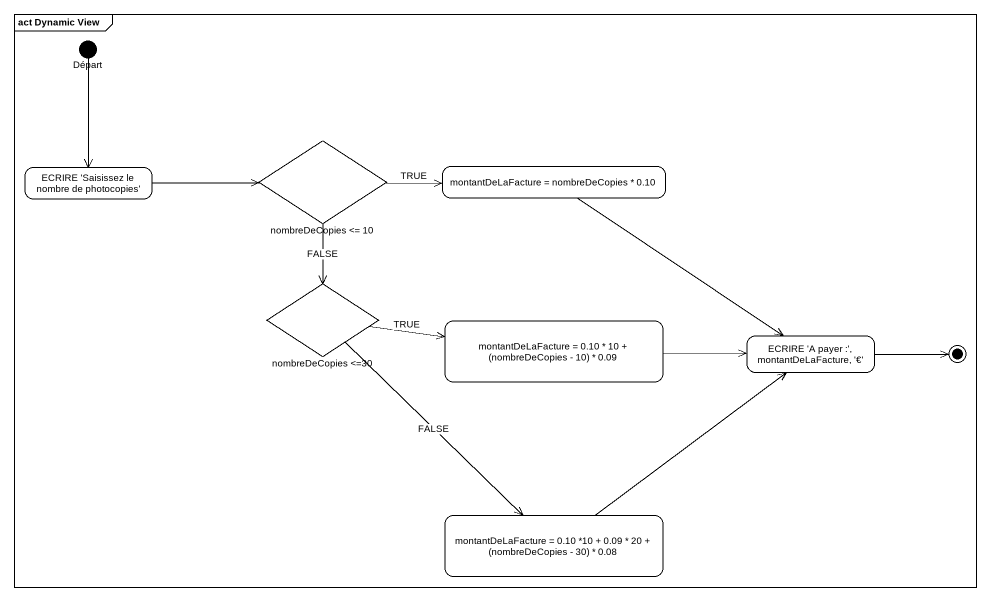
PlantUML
@startuml
mainframe act Dynamic View
hide empty description
state Départ <<start>>
state "nombreDeCopies <= 10" as nombreDeCopies_10 <<choice>>
state "ECRIRE 'Saisissez le nombre de photocopies'" as ECRIRE_Saisissez_le_nombre
state "montantDeLaFacture = nombreDeCopies * 0.10" as montantDeLaFacture
state "nombreDeCopies <=30" as nombreDeCopies_30 <<choice>>
state "montantDeLaFacture = 0.10 * 10 + (nombreDeCopies - 10) * 0.09" as montantDeLaFacture_0_10_10
state "ECRIRE 'A payer :', montantDeLaFacture, '€'" as ECRIRE_A_payer
state "montantDeLaFacture = 0.10 *10 + 0.09 * 20 + (nombreDeCopies - 30) * 0.08" as montantDeLaFacture_0_10_10_2
Départ --> ECRIRE_Saisissez_le_nombre
nombreDeCopies_10 -right-> montantDeLaFacture : TRUE
nombreDeCopies_10 --> nombreDeCopies_30 : FALSE
ECRIRE_Saisissez_le_nombre -right-> nombreDeCopies_10
montantDeLaFacture --> ECRIRE_A_payer
nombreDeCopies_30 -right-> montantDeLaFacture_0_10_10 : TRUE
nombreDeCopies_30 --> montantDeLaFacture_0_10_10_2 : FALSE
montantDeLaFacture_0_10_10 -right-> ECRIRE_A_payer
montantDeLaFacture_0_10_10_2 -up-> ECRIRE_A_payer
ECRIRE_A_payer -right-> [*]
@enduml
